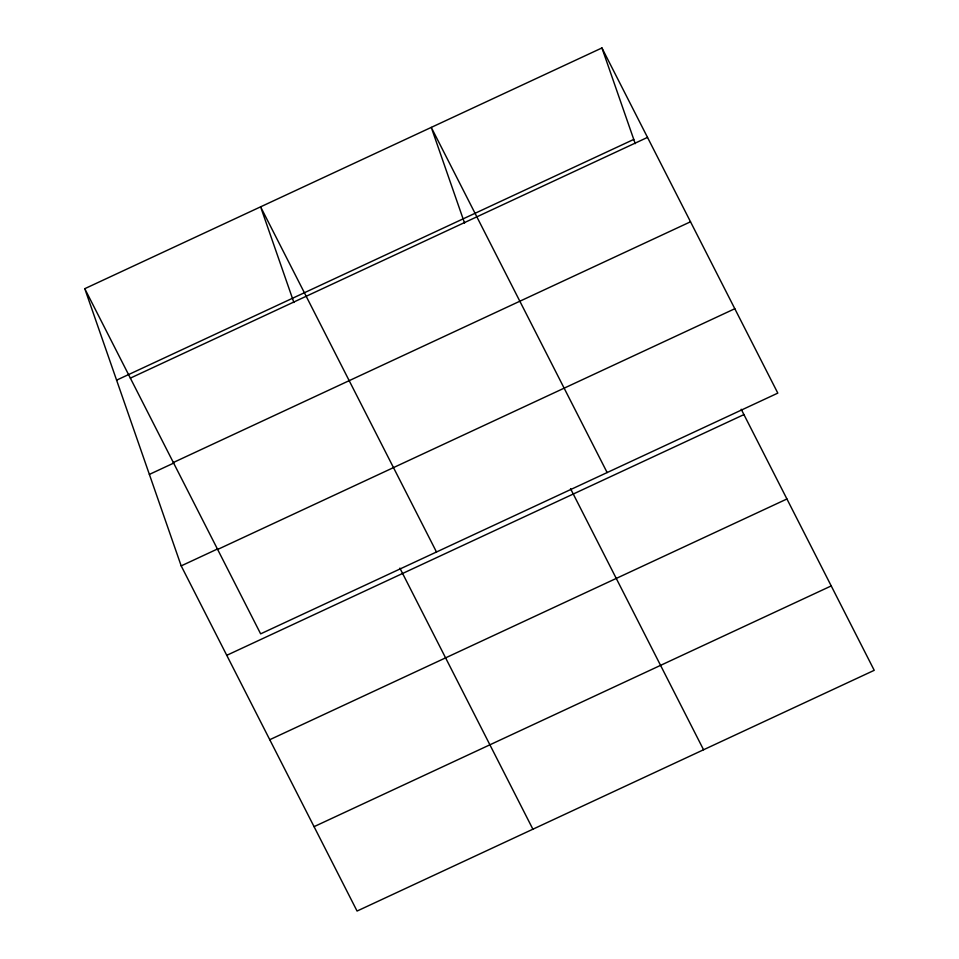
<?xml version="1.0" encoding="UTF-8"?>
<svg xmlns="http://www.w3.org/2000/svg" width="959" height="959" viewBox="0 0 959 959"><rect width="100%" height="100%" fill="white"/><g stroke="black" fill="none" stroke-linecap="round" stroke-linejoin="round"><path stroke-width="1.44" d="M84.776 288.683L601.94 47.95L777.809 393.118L260.644 633.851L84.776 288.683L181.191 565.882L357.06 911.05L874.224 670.317L741.211 409.253M116.59 380.16L633.755 139.427M130.352 378.134L647.517 137.389M173.351 462.514L690.516 221.781M149.376 474.405L173.723 463.077M181.191 565.882L217.705 548.884M217.645 549.459L734.81 308.726M226.756 655.321L743.932 414.588M269.755 739.713L786.931 498.98M314.061 826.658L831.225 585.925M607.143 472.559L431.274 127.391L464.564 223.087M570.545 488.694L703.558 749.758M436.489 552L260.608 206.832L293.898 302.529M399.879 568.136L532.892 829.199M601.94 47.95L635.23 143.646"/></g></svg>
